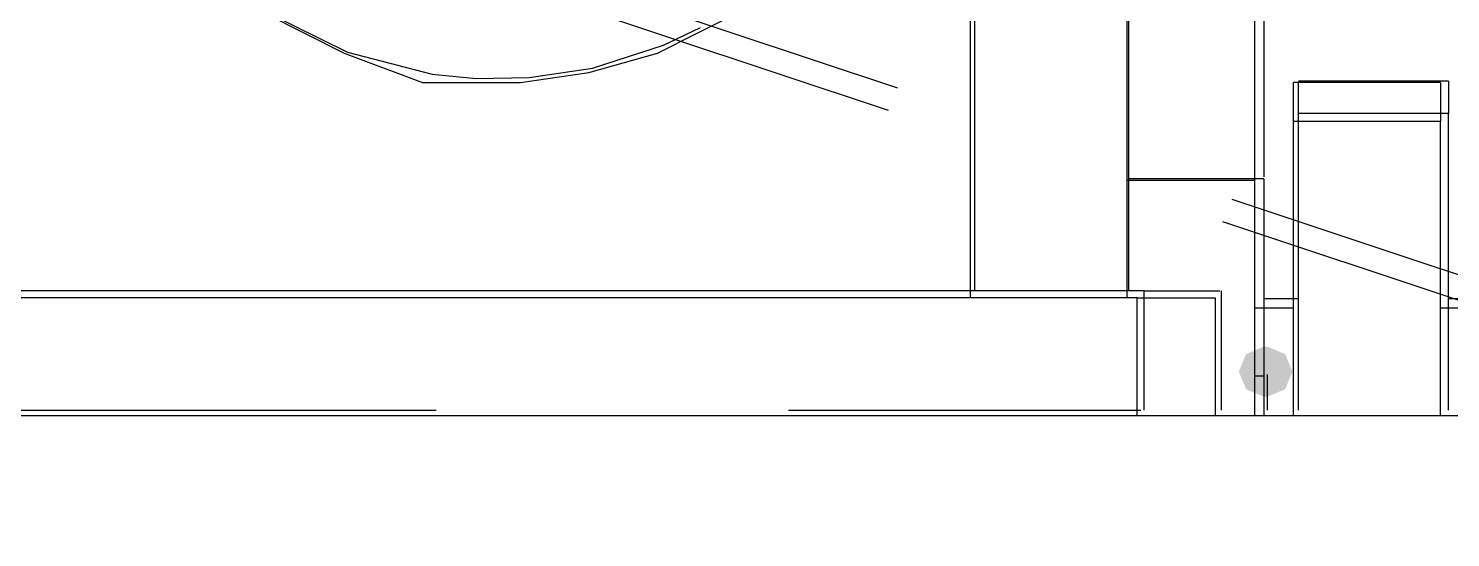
# Model space of a CAD drawing. Extents: x 3 to 592, y 5 to 207.
# Drawn here: x 62.64 to 67.77, y 49.8 to 51.63 of the extents above; entities that cross this region are included whole.
import ezdxf

# ---------------------------------------------------------------- set-up
doc = ezdxf.new("R2010")
doc.units = 0
doc.layers.get('0').update_dxf_attribs({"linetype": 'CONTINUOUS'})

msp = doc.modelspace()

# ---------------------------------------------------------------- hatches: boundary and pattern name
h = msp.add_hatch(color=7)
h.dxf.hatch_style = 2
h.paths.add_polyline_path([(67.110222, 50.483064), (67.173755, 50.456639), (67.20018, 50.393106), (67.173755, 50.329573), (67.110222, 50.303148), (67.096464, 50.303148), (67.032931, 50.329573), (67.006505, 50.393106), (67.032931, 50.456639), (67.096464, 50.483064)])
h = msp.add_hatch(color=7)
h.dxf.hatch_style = 2
h.paths.add_polyline_path([(67.110222, 50.483064), (67.173755, 50.456639), (67.20018, 50.393106), (67.173755, 50.329573), (67.110222, 50.303148), (67.096464, 50.303148), (67.032931, 50.329573), (67.006505, 50.393106), (67.032931, 50.456639), (67.096464, 50.483064)])
h = msp.add_hatch(color=7)
h.dxf.hatch_style = 2
h.paths.add_polyline_path([(67.110222, 50.483064), (67.173755, 50.456639), (67.20018, 50.393106), (67.173755, 50.329573), (67.110222, 50.303148), (67.096464, 50.303148), (67.032931, 50.329573), (67.006505, 50.393106), (67.032931, 50.456639), (67.096464, 50.483064)])
h = msp.add_hatch(color=7)
h.dxf.hatch_style = 2
h.paths.add_polyline_path([(67.110222, 50.483064), (67.173755, 50.456639), (67.20018, 50.393106), (67.173755, 50.329573), (67.110222, 50.303148), (67.096464, 50.303148), (67.032931, 50.329573), (67.006505, 50.393106), (67.032931, 50.456639), (67.096464, 50.483064)])

# ---------------------------------------------------------------- linework, layer by layer
at = {"color": 7}
for points in [[(66.054676, 50.684783), (66.054676, 54.573805)], [(66.054676, 50.684783), (66.054676, 54.573805)], [(66.054676, 50.684783), (66.054676, 54.573805)], [(66.054676, 50.684783), (66.054676, 54.573805)], [(66.61023, 50.684783), (66.61023, 54.573805)], [(66.61023, 50.684783), (66.61023, 54.573805)], [(66.61023, 50.684783), (66.61023, 54.573805)], [(66.61023, 50.684783), (66.61023, 54.573805)], [(66.04, 50.658889), (66.04, 54.539444)], [(66.604444, 50.658889), (66.604444, 54.539444)], [(67.063056, 52.105278), (67.063056, 51.964167), (67.063056, 51.823056), (67.063056, 51.681944), (67.063056, 51.576111), (67.063056, 51.435), (67.063056, 51.329167), (67.063056, 51.258611), (67.063056, 51.188056), (67.063056, 51.1175), (67.063056, 51.082222)], [(67.096322, 52.128349), (67.096322, 51.985474), (67.096322, 51.844363), (67.096322, 51.708191), (67.096322, 51.579427), (67.096322, 51.460894), (67.096322, 51.354708), (67.096322, 51.263338), (67.096322, 51.188549), (67.096322, 51.132105), (67.096322, 51.094711)], [(67.096322, 52.128349), (67.096322, 51.985474), (67.096322, 51.844363), (67.096322, 51.708191), (67.096322, 51.579427), (67.096322, 51.460894), (67.096322, 51.354708), (67.096322, 51.263338), (67.096322, 51.188549), (67.096322, 51.132105), (67.096322, 51.094711)], [(67.096322, 52.128349), (67.096322, 51.985474), (67.096322, 51.844363), (67.096322, 51.708191), (67.096322, 51.579427), (67.096322, 51.460894), (67.096322, 51.354708), (67.096322, 51.263338), (67.096322, 51.188549), (67.096322, 51.132105), (67.096322, 51.094711)], [(67.096322, 52.128349), (67.096322, 51.985474), (67.096322, 51.844363), (67.096322, 51.708191), (67.096322, 51.579427), (67.096322, 51.460894), (67.096322, 51.354708), (67.096322, 51.263338), (67.096322, 51.188549), (67.096322, 51.132105), (67.096322, 51.094711)], [(64.571516, 51.816824), (65.776532, 51.415781)], [(64.571516, 51.816824), (65.776532, 51.415781)], [(65.744309, 51.334471), (64.539293, 51.735514)], [(65.744309, 51.334471), (64.539293, 51.735514)], [(63.5, 51.681944), (63.782222, 51.540833), (64.064444, 51.435), (64.240833, 51.435), (64.417222, 51.435), (64.664167, 51.470278), (64.911111, 51.540833), (65.052222, 51.611389), (65.193333, 51.681944)], [(63.503598, 51.686495), (63.793934, 51.54362), (64.09944, 51.465304), (64.257837, 51.449781), (64.449043, 51.452604), (64.676584, 51.486823), (64.932348, 51.56902), (65.066757, 51.633226)], [(63.503598, 51.686495), (63.793934, 51.54362), (64.09944, 51.465304), (64.257837, 51.449781), (64.449043, 51.452604), (64.676584, 51.486823), (64.932348, 51.56902), (65.066757, 51.633226)], [(63.503598, 51.686495), (63.793934, 51.54362), (64.09944, 51.465304), (64.257837, 51.449781), (64.449043, 51.452604), (64.676584, 51.486823), (64.932348, 51.56902), (65.066757, 51.633226)], [(63.503598, 51.686495), (63.793934, 51.54362), (64.09944, 51.465304), (64.257837, 51.449781), (64.449043, 51.452604), (64.676584, 51.486823), (64.932348, 51.56902), (65.066757, 51.633226)], [(67.733333, 51.435), (67.204167, 51.435)], [(67.204167, 51.293889), (67.204167, 51.364444), (67.204167, 51.399722), (67.204167, 51.435)], [(67.221347, 51.323593), (67.221347, 51.380743), (67.221347, 51.418843), (67.221347, 51.43754)], [(67.221347, 51.323593), (67.221347, 51.380743), (67.221347, 51.418843), (67.221347, 51.43754)], [(67.221347, 51.323593), (67.221347, 51.380743), (67.221347, 51.418843), (67.221347, 51.43754)], [(67.221347, 51.323593), (67.221347, 51.380743), (67.221347, 51.418843), (67.221347, 51.43754)], [(67.763002, 51.43941), (67.221488, 51.43941)], [(67.763002, 51.43941), (67.221488, 51.43941)], [(67.763002, 51.43941), (67.221488, 51.43941)], [(67.763002, 51.43941), (67.221488, 51.43941)], [(67.733333, 51.435), (67.733333, 51.399722), (67.733333, 51.364444), (67.733333, 51.293889)], [(67.763002, 51.43941), (67.763002, 51.418949), (67.763002, 51.380849), (67.763002, 51.323699)], [(67.763002, 51.43941), (67.763002, 51.418949), (67.763002, 51.380849), (67.763002, 51.323699)], [(67.763002, 51.43941), (67.763002, 51.418949), (67.763002, 51.380849), (67.763002, 51.323699)], [(67.763002, 51.43941), (67.763002, 51.418949), (67.763002, 51.380849), (67.763002, 51.323699)], [(67.221347, 50.254218), (67.221347, 51.323487)], [(67.221347, 50.254218), (67.221347, 51.323487)], [(67.221347, 50.254218), (67.221347, 51.323487)], [(67.221347, 50.254218), (67.221347, 51.323487)], [(67.763002, 51.323593), (67.221488, 51.323593)], [(67.763002, 51.323593), (67.221488, 51.323593)], [(67.763002, 51.323593), (67.221488, 51.323593)], [(67.763002, 51.323593), (67.221488, 51.323593)], [(67.763002, 50.254218), (67.763002, 51.323487)], [(67.763002, 50.254218), (67.763002, 51.323487)], [(67.763002, 50.254218), (67.763002, 51.323487)], [(67.763002, 50.254218), (67.763002, 51.323487)], [(67.204167, 50.235556), (67.204167, 51.293889)], [(67.733333, 51.293889), (67.204167, 51.293889)], [(67.733333, 50.235556), (67.733333, 51.293889)], [(67.063056, 51.082222), (66.604444, 51.082222)], [(67.096322, 51.087584), (66.610195, 51.087584)], [(67.096322, 51.087584), (66.610195, 51.087584)], [(67.096322, 51.087584), (66.610195, 51.087584)], [(67.096322, 51.087584), (66.610195, 51.087584)], [(67.063056, 51.082222), (67.063056, 51.046944), (67.063056, 51.011667), (67.063056, 50.976389), (67.063056, 50.905833), (67.063056, 50.8), (67.063056, 50.694167), (67.063056, 50.588333), (67.063056, 50.447222), (67.063056, 50.270833), (67.063056, 50.235556)], [(67.096322, 51.087584), (67.096322, 51.073826), (67.096322, 51.039959), (67.096322, 50.986337), (67.096322, 50.913312), (67.096322, 50.821943), (67.096322, 50.713287), (67.096322, 50.588757), (67.096322, 50.450115), (67.096322, 50.298773), (67.096322, 50.254323)], [(67.096322, 51.087584), (67.096322, 51.073826), (67.096322, 51.039959), (67.096322, 50.986337), (67.096322, 50.913312), (67.096322, 50.821943), (67.096322, 50.713287), (67.096322, 50.588757), (67.096322, 50.450115), (67.096322, 50.298773), (67.096322, 50.254323)], [(67.096322, 51.087584), (67.096322, 51.073826), (67.096322, 51.039959), (67.096322, 50.986337), (67.096322, 50.913312), (67.096322, 50.821943), (67.096322, 50.713287), (67.096322, 50.588757), (67.096322, 50.450115), (67.096322, 50.298773), (67.096322, 50.254323)], [(67.096322, 51.087584), (67.096322, 51.073826), (67.096322, 51.039959), (67.096322, 50.986337), (67.096322, 50.913312), (67.096322, 50.821943), (67.096322, 50.713287), (67.096322, 50.588757), (67.096322, 50.450115), (67.096322, 50.298773), (67.096322, 50.254323)], [(66.981549, 51.014738), (73.006631, 49.009525)], [(66.981549, 51.014738), (73.006631, 49.009525)], [(72.974408, 48.928214), (66.949326, 50.933428)], [(72.974408, 48.928214), (66.949326, 50.933428)], [(66.639722, 50.658889), (61.9125, 50.658889)], [(66.665792, 50.684783), (61.943509, 50.684783)], [(66.665792, 50.684783), (61.943509, 50.684783)], [(66.665792, 50.684783), (61.943509, 50.684783)], [(66.665792, 50.684783), (61.943509, 50.684783)], [(66.639722, 50.235556), (66.639722, 50.658889)], [(66.639722, 50.658889), (66.710278, 50.658889), (66.745556, 50.658889), (66.816111, 50.658889), (66.851389, 50.658889), (66.886667, 50.658889), (66.921944, 50.658889)], [(66.665792, 50.684783), (66.72012, 50.684783), (66.771979, 50.684783), (66.819956, 50.684783), (66.86229, 50.684783), (66.896862, 50.684783), (66.922262, 50.684783), (66.938137, 50.684783)], [(66.665792, 50.684783), (66.72012, 50.684783), (66.771979, 50.684783), (66.819956, 50.684783), (66.86229, 50.684783), (66.896862, 50.684783), (66.922262, 50.684783), (66.938137, 50.684783)], [(66.665792, 50.684783), (66.72012, 50.684783), (66.771979, 50.684783), (66.819956, 50.684783), (66.86229, 50.684783), (66.896862, 50.684783), (66.922262, 50.684783), (66.938137, 50.684783)], [(66.665792, 50.684783), (66.72012, 50.684783), (66.771979, 50.684783), (66.819956, 50.684783), (66.86229, 50.684783), (66.896862, 50.684783), (66.922262, 50.684783), (66.938137, 50.684783)], [(66.665792, 50.254218), (66.665792, 50.684606)], [(66.665792, 50.254218), (66.665792, 50.684606)], [(66.665792, 50.254218), (66.665792, 50.684606)], [(66.665792, 50.254218), (66.665792, 50.684606)], [(66.921944, 50.658889), (66.921944, 50.235556)], [(66.94357, 50.684783), (66.94357, 50.254394)], [(66.94357, 50.684783), (66.94357, 50.254394)], [(66.94357, 50.684783), (66.94357, 50.254394)], [(66.94357, 50.684783), (66.94357, 50.254394)], [(67.096322, 50.657019), (67.221206, 50.657019)], [(67.096322, 50.657019), (67.221206, 50.657019)], [(67.096322, 50.657019), (67.221206, 50.657019)], [(67.096322, 50.657019), (67.221206, 50.657019)], [(67.763002, 50.657019), (68.824157, 50.657019)], [(67.763002, 50.657019), (68.824157, 50.657019)], [(67.763002, 50.657019), (68.824157, 50.657019)], [(67.763002, 50.657019), (68.824157, 50.657019)], [(67.063056, 50.623611), (67.204167, 50.623611)], [(67.733333, 50.623611), (76.2, 50.623611)], [(67.098333, 50.376667), (67.063056, 50.376667)], [(67.098333, 50.235556), (67.098333, 50.270833), (67.098333, 50.341389), (67.098333, 50.376667)], [(67.110222, 50.254218), (67.110222, 50.30537), (67.110222, 50.353701), (67.110222, 50.383334)], [(67.110222, 50.254218), (67.110222, 50.30537), (67.110222, 50.353701), (67.110222, 50.383334)], [(67.110222, 50.254218), (67.110222, 50.30537), (67.110222, 50.353701), (67.110222, 50.383334)], [(67.110222, 50.254218), (67.110222, 50.30537), (67.110222, 50.353701), (67.110222, 50.383334)], [(61.888017, 50.254218), (64.112987, 50.254218)], [(61.888017, 50.254218), (64.112987, 50.254218)], [(61.888017, 50.254218), (64.112987, 50.254218)], [(61.888017, 50.254218), (64.112987, 50.254218)], [(65.382987, 50.254218), (66.652987, 50.254218)], [(65.382987, 50.254218), (66.652987, 50.254218)], [(65.382987, 50.254218), (66.652987, 50.254218)], [(65.382987, 50.254218), (66.652987, 50.254218)], [(61.877222, 50.235556), (85.372222, 50.235556)]]:
    msp.add_lwpolyline(points, dxfattribs=at)

doc.saveas('drawing.dxf')
